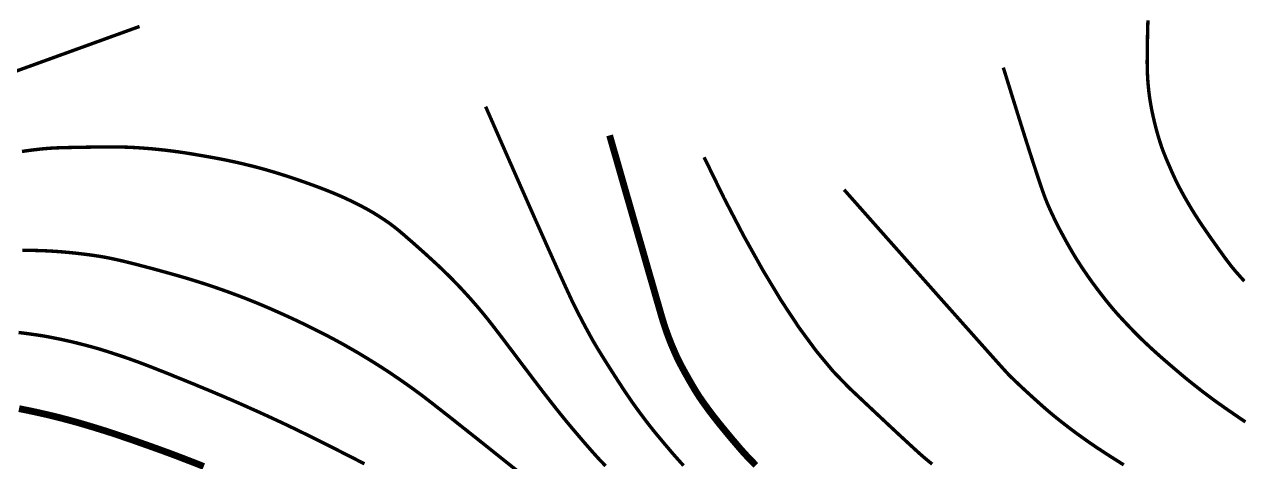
# Model space of a CAD drawing. Extents: x 36524600 to 36525730, y 2746759 to 2747713.
# Drawn here: x 36525101.71 to 36525128.47, y 2747574.42 to 2747584.04 of the extents above; entities that cross this region are included whole.
import ezdxf

# ---------------------------------------------------------------- set-up
doc = ezdxf.new("R2010")
doc.units = 0
doc.header["$LTSCALE"] = 1000
doc.header["$MEASUREMENT"] = 0
doc.layers.add('DGX', color=251, linetype='Continuous')

# ---------------------------------------------------------------- blocks, each defined once
blk = doc.blocks.new('dxt')
at = {"layer": 'DGX', "color": 253, "linetype": 'Continuous', "flags": 128}
for points, const_width in [([(36525126.411, 2747584.128), (36525126.407, 2747584.044), (36525126.404, 2747583.953), (36525126.402, 2747583.858), (36525126.4, 2747583.756), (36525126.398, 2747583.649), (36525126.396, 2747583.544), (36525126.395, 2747583.447), (36525126.394, 2747583.358), (36525126.394, 2747583.277), (36525126.393, 2747583.205), (36525126.394, 2747583.141), (36525126.394, 2747583.085), (36525126.395, 2747583.038), (36525126.397, 2747582.995), (36525126.398, 2747582.952), (36525126.401, 2747582.909), (36525126.403, 2747582.866), (36525126.406, 2747582.823), (36525126.409, 2747582.779), (36525126.412, 2747582.736), (36525126.416, 2747582.693), (36525126.42, 2747582.65), (36525126.425, 2747582.608), (36525126.429, 2747582.565), (36525126.435, 2747582.522), (36525126.44, 2747582.479), (36525126.446, 2747582.436), (36525126.452, 2747582.394), (36525126.459, 2747582.351), (36525126.466, 2747582.308), (36525126.473, 2747582.264), (36525126.482, 2747582.219), (36525126.49, 2747582.173), (36525126.5, 2747582.126), (36525126.51, 2747582.078), (36525126.52, 2747582.03), (36525126.532, 2747581.98), (36525126.543, 2747581.931), (36525126.554, 2747581.883), (36525126.566, 2747581.837), (36525126.577, 2747581.792), (36525126.588, 2747581.749), (36525126.599, 2747581.707), (36525126.61, 2747581.667), (36525126.621, 2747581.629), (36525126.632, 2747581.591), (36525126.643, 2747581.554), (36525126.654, 2747581.516), (36525126.666, 2747581.479), (36525126.678, 2747581.442), (36525126.69, 2747581.405), (36525126.702, 2747581.367), (36525126.715, 2747581.33), (36525126.729, 2747581.291), (36525126.745, 2747581.248), (36525126.764, 2747581.2), (36525126.785, 2747581.148), (36525126.808, 2747581.091), (36525126.834, 2747581.03), (36525126.862, 2747580.965), (36525126.892, 2747580.896), (36525126.922, 2747580.826), (36525126.951, 2747580.761), (36525126.979, 2747580.701), (36525127.004, 2747580.646), (36525127.028, 2747580.595), (36525127.051, 2747580.549), (36525127.072, 2747580.507), (36525127.091, 2747580.47), (36525127.109, 2747580.435), (36525127.127, 2747580.401), (36525127.146, 2747580.366), (36525127.165, 2747580.332), (36525127.184, 2747580.297), (36525127.203, 2747580.263), (36525127.222, 2747580.229), (36525127.242, 2747580.195), (36525127.261, 2747580.161), (36525127.281, 2747580.127), (36525127.301, 2747580.093), (36525127.321, 2747580.059), (36525127.341, 2747580.025), (36525127.361, 2747579.992), (36525127.381, 2747579.958), (36525127.402, 2747579.925), (36525127.423, 2747579.891), (36525127.443, 2747579.858), (36525127.464, 2747579.825), (36525127.486, 2747579.792), (36525127.507, 2747579.759), (36525127.528, 2747579.726), (36525127.55, 2747579.693), (36525127.572, 2747579.66), (36525127.596, 2747579.625), (36525127.625, 2747579.582), (36525127.658, 2747579.533), (36525127.697, 2747579.477), (36525127.74, 2747579.415), (36525127.788, 2747579.346), (36525127.841, 2747579.271), (36525127.899, 2747579.189), (36525127.957, 2747579.107), (36525128.011, 2747579.032), (36525128.061, 2747578.963), (36525128.106, 2747578.9), (36525128.148, 2747578.844), (36525128.185, 2747578.795), (36525128.218, 2747578.752), (36525128.247, 2747578.715), (36525128.275, 2747578.68), (36525128.308, 2747578.641), (36525128.344, 2747578.598), (36525128.385, 2747578.552), (36525128.429, 2747578.502), (36525128.477, 2747578.448), (36525128.529, 2747578.391)], 0.075), ([(36525114.577, 2747581.596), (36525114.843, 2747580.668), (36525115.075, 2747579.859), (36525115.274, 2747579.169), (36525115.438, 2747578.597), (36525115.568, 2747578.145), (36525115.664, 2747577.811), (36525115.726, 2747577.597), (36525115.755, 2747577.501), (36525115.766, 2747577.465), (36525115.778, 2747577.428), (36525115.79, 2747577.392), (36525115.802, 2747577.356), (36525115.814, 2747577.32), (36525115.827, 2747577.284), (36525115.84, 2747577.249), (36525115.853, 2747577.213), (36525115.866, 2747577.177), (36525115.879, 2747577.142), (36525115.893, 2747577.106), (36525115.907, 2747577.071), (36525115.921, 2747577.035), (36525115.935, 2747577), (36525115.95, 2747576.965), (36525115.965, 2747576.93), (36525115.98, 2747576.895), (36525115.995, 2747576.86), (36525116.01, 2747576.825), (36525116.026, 2747576.791), (36525116.041, 2747576.756), (36525116.057, 2747576.721), (36525116.074, 2747576.687), (36525116.09, 2747576.653), (36525116.108, 2747576.617), (36525116.128, 2747576.576), (36525116.152, 2747576.532), (36525116.177, 2747576.484), (36525116.206, 2747576.432), (36525116.237, 2747576.376), (36525116.271, 2747576.315), (36525116.307, 2747576.251), (36525116.344, 2747576.187), (36525116.378, 2747576.128), (36525116.411, 2747576.072), (36525116.441, 2747576.021), (36525116.469, 2747575.975), (36525116.496, 2747575.932), (36525116.52, 2747575.894), (36525116.542, 2747575.86), (36525116.564, 2747575.827), (36525116.589, 2747575.792), (36525116.615, 2747575.753), (36525116.644, 2747575.712), (36525116.675, 2747575.669), (36525116.709, 2747575.623), (36525116.744, 2747575.574), (36525116.782, 2747575.523), (36525116.823, 2747575.469), (36525116.867, 2747575.411), (36525116.915, 2747575.351), (36525116.966, 2747575.286), (36525117.02, 2747575.219), (36525117.078, 2747575.148), (36525117.139, 2747575.073), (36525117.204, 2747574.995), (36525117.268, 2747574.918), (36525117.329, 2747574.847), (36525117.385, 2747574.781), (36525117.438, 2747574.719), (36525117.487, 2747574.663), (36525117.532, 2747574.613), (36525117.574, 2747574.567), (36525117.611, 2747574.527), (36525117.647, 2747574.49), (36525117.683, 2747574.452), (36525117.719, 2747574.415), (36525117.755, 2747574.378), (36525117.791, 2747574.342)], 0.15), ([(36525101.222, 2747582.897), (36525102.636, 2747583.409), (36525104.244, 2747583.991)], 0.075), ([(36525123.231, 2747583.087), (36525123.419, 2747582.48), (36525123.587, 2747581.941), (36525123.735, 2747581.47), (36525123.864, 2747581.068), (36525123.973, 2747580.734), (36525124.062, 2747580.469), (36525124.131, 2747580.272), (36525124.181, 2747580.143), (36525124.221, 2747580.049), (36525124.262, 2747579.956), (36525124.305, 2747579.863), (36525124.349, 2747579.771), (36525124.394, 2747579.679), (36525124.44, 2747579.587), (36525124.487, 2747579.497), (36525124.536, 2747579.407), (36525124.583, 2747579.32), (36525124.628, 2747579.238), (36525124.671, 2747579.163), (36525124.71, 2747579.094), (36525124.747, 2747579.03), (36525124.781, 2747578.972), (36525124.813, 2747578.92), (36525124.841, 2747578.874), (36525124.869, 2747578.831), (36525124.897, 2747578.787), (36525124.925, 2747578.745), (36525124.953, 2747578.702), (36525124.981, 2747578.659), (36525125.01, 2747578.617), (36525125.039, 2747578.574), (36525125.068, 2747578.532), (36525125.097, 2747578.49), (36525125.127, 2747578.447), (36525125.159, 2747578.403), (36525125.19, 2747578.359), (36525125.223, 2747578.315), (36525125.256, 2747578.27), (36525125.29, 2747578.224), (36525125.325, 2747578.178), (36525125.36, 2747578.132), (36525125.396, 2747578.086), (36525125.431, 2747578.041), (36525125.466, 2747577.996), (36525125.501, 2747577.952), (36525125.536, 2747577.909), (36525125.571, 2747577.866), (36525125.606, 2747577.823), (36525125.643, 2747577.779), (36525125.686, 2747577.73), (36525125.733, 2747577.676), (36525125.786, 2747577.618), (36525125.844, 2747577.555), (36525125.907, 2747577.488), (36525125.975, 2747577.416), (36525126.048, 2747577.339), (36525126.125, 2747577.259), (36525126.206, 2747577.178), (36525126.291, 2747577.095), (36525126.38, 2747577.011), (36525126.472, 2747576.925), (36525126.568, 2747576.837), (36525126.668, 2747576.748), (36525126.771, 2747576.658), (36525126.873, 2747576.57), (36525126.968, 2747576.488), (36525127.057, 2747576.413), (36525127.138, 2747576.344), (36525127.213, 2747576.282), (36525127.28, 2747576.226), (36525127.342, 2747576.176), (36525127.396, 2747576.133), (36525127.447, 2747576.093), (36525127.498, 2747576.053), (36525127.549, 2747576.013), (36525127.6, 2747575.973), (36525127.651, 2747575.934), (36525127.703, 2747575.895), (36525127.755, 2747575.856), (36525127.807, 2747575.817), (36525127.862, 2747575.776), (36525127.924, 2747575.731), (36525127.994, 2747575.682), (36525128.071, 2747575.628), (36525128.154, 2747575.569), (36525128.245, 2747575.507), (36525128.342, 2747575.44), (36525128.447, 2747575.368), (36525128.552, 2747575.297)], 0.075), ([(36525116.201, 2747574.337), (36525116.119, 2747574.428), (36525116.037, 2747574.52), (36525115.956, 2747574.612), (36525115.877, 2747574.706), (36525115.8, 2747574.796), (36525115.728, 2747574.882), (36525115.661, 2747574.962), (36525115.599, 2747575.037), (36525115.542, 2747575.107), (36525115.491, 2747575.171), (36525115.444, 2747575.23), (36525115.403, 2747575.284), (36525115.364, 2747575.335), (36525115.325, 2747575.386), (36525115.287, 2747575.437), (36525115.249, 2747575.488), (36525115.212, 2747575.539), (36525115.175, 2747575.589), (36525115.138, 2747575.64), (36525115.102, 2747575.691), (36525115.063, 2747575.746), (36525115.02, 2747575.809), (36525114.972, 2747575.88), (36525114.919, 2747575.959), (36525114.861, 2747576.046), (36525114.799, 2747576.141), (36525114.732, 2747576.244), (36525114.661, 2747576.355), (36525114.589, 2747576.467), (36525114.523, 2747576.572), (36525114.461, 2747576.67), (36525114.404, 2747576.761), (36525114.353, 2747576.844), (36525114.306, 2747576.921), (36525114.264, 2747576.991), (36525114.227, 2747577.054), (36525114.191, 2747577.117), (36525114.152, 2747577.188), (36525114.109, 2747577.267), (36525114.062, 2747577.353), (36525114.011, 2747577.448), (36525113.958, 2747577.55), (36525113.9, 2747577.66), (36525113.839, 2747577.778), (36525113.753, 2747577.954), (36525113.621, 2747578.239), (36525113.442, 2747578.632), (36525113.217, 2747579.134), (36525112.945, 2747579.745), (36525112.627, 2747580.464), (36525112.263, 2747581.291), (36525111.852, 2747582.228)], 0.075), ([(36525114.489, 2747574.328), (36525114.422, 2747574.398), (36525114.361, 2747574.461), (36525114.308, 2747574.519), (36525114.255, 2747574.577), (36525114.197, 2747574.642), (36525114.133, 2747574.715), (36525114.063, 2747574.795), (36525113.988, 2747574.882), (36525113.907, 2747574.977), (36525113.82, 2747575.079), (36525113.728, 2747575.188), (36525113.629, 2747575.307), (36525113.524, 2747575.436), (36525113.411, 2747575.577), (36525113.292, 2747575.728), (36525113.165, 2747575.891), (36525113.032, 2747576.064), (36525112.891, 2747576.249), (36525112.744, 2747576.444), (36525112.599, 2747576.636), (36525112.468, 2747576.81), (36525112.35, 2747576.966), (36525112.245, 2747577.105), (36525112.154, 2747577.225), (36525112.075, 2747577.327), (36525112.01, 2747577.412), (36525111.958, 2747577.478), (36525111.913, 2747577.536), (36525111.867, 2747577.593), (36525111.821, 2747577.65), (36525111.774, 2747577.707), (36525111.727, 2747577.763), (36525111.68, 2747577.819), (36525111.632, 2747577.875), (36525111.584, 2747577.93), (36525111.536, 2747577.985), (36525111.487, 2747578.04), (36525111.438, 2747578.094), (36525111.388, 2747578.148), (36525111.339, 2747578.202), (36525111.289, 2747578.255), (36525111.238, 2747578.309), (36525111.187, 2747578.361), (36525111.136, 2747578.414), (36525111.084, 2747578.466), (36525111.033, 2747578.518), (36525110.98, 2747578.569), (36525110.928, 2747578.62), (36525110.875, 2747578.671), (36525110.822, 2747578.722), (36525110.768, 2747578.772), (36525110.714, 2747578.822), (36525110.659, 2747578.872), (36525110.603, 2747578.923), (36525110.547, 2747578.975), (36525110.489, 2747579.027), (36525110.431, 2747579.079), (36525110.372, 2747579.131), (36525110.312, 2747579.184), (36525110.254, 2747579.236), (36525110.2, 2747579.283), (36525110.15, 2747579.326), (36525110.105, 2747579.365), (36525110.065, 2747579.401), (36525110.028, 2747579.432), (36525109.996, 2747579.459), (36525109.968, 2747579.483), (36525109.943, 2747579.504), (36525109.917, 2747579.525), (36525109.891, 2747579.546), (36525109.865, 2747579.566), (36525109.839, 2747579.587), (36525109.813, 2747579.607), (36525109.787, 2747579.627), (36525109.76, 2747579.647), (36525109.731, 2747579.668), (36525109.699, 2747579.691), (36525109.663, 2747579.715), (36525109.624, 2747579.742), (36525109.58, 2747579.77), (36525109.533, 2747579.801), (36525109.483, 2747579.833), (36525109.428, 2747579.867), (36525109.37, 2747579.903), (36525109.307, 2747579.939), (36525109.24, 2747579.977), (36525109.169, 2747580.015), (36525109.094, 2747580.055), (36525109.014, 2747580.095), (36525108.93, 2747580.137), (36525108.842, 2747580.179), (36525108.749, 2747580.223), (36525108.649, 2747580.267), (36525108.542, 2747580.313), (36525108.428, 2747580.359), (36525108.308, 2747580.407), (36525108.18, 2747580.456), (36525108.047, 2747580.505), (36525107.906, 2747580.556), (36525107.763, 2747580.606), (36525107.624, 2747580.654), (36525107.488, 2747580.699), (36525107.354, 2747580.741), (36525107.224, 2747580.782), (36525107.096, 2747580.819), (36525106.972, 2747580.855), (36525106.851, 2747580.888), (36525106.731, 2747580.919), (36525106.612, 2747580.948), (36525106.493, 2747580.977), (36525106.375, 2747581.004), (36525106.258, 2747581.029), (36525106.141, 2747581.054), (36525106.024, 2747581.077), (36525105.908, 2747581.099), (36525105.795, 2747581.119), (36525105.688, 2747581.138), (36525105.587, 2747581.156), (36525105.491, 2747581.172), (36525105.402, 2747581.187), (36525105.318, 2747581.201), (36525105.24, 2747581.213), (36525105.167, 2747581.224), (36525105.098, 2747581.234), (36525105.028, 2747581.243), (36525104.959, 2747581.253), (36525104.889, 2747581.261), (36525104.819, 2747581.27), (36525104.75, 2747581.277), (36525104.68, 2747581.285), (36525104.61, 2747581.292), (36525104.54, 2747581.299), (36525104.471, 2747581.305), (36525104.401, 2747581.311), (36525104.331, 2747581.316), (36525104.261, 2747581.321), (36525104.191, 2747581.326), (36525104.121, 2747581.33), (36525104.051, 2747581.334), (36525103.974, 2747581.337), (36525103.886, 2747581.339), (36525103.786, 2747581.341), (36525103.673, 2747581.342), (36525103.548, 2747581.342), (36525103.411, 2747581.341), (36525103.261, 2747581.34), (36525103.099, 2747581.337), (36525102.94, 2747581.335), (36525102.795, 2747581.332), (36525102.667, 2747581.329), (36525102.553, 2747581.326), (36525102.456, 2747581.323), (36525102.374, 2747581.32), (36525102.308, 2747581.316), (36525102.257, 2747581.313), (36525102.215, 2747581.309), (36525102.172, 2747581.306), (36525102.129, 2747581.302), (36525102.086, 2747581.297), (36525102.044, 2747581.293), (36525102.001, 2747581.288), (36525101.958, 2747581.283), (36525101.916, 2747581.278), (36525101.873, 2747581.273), (36525101.83, 2747581.267), (36525101.788, 2747581.262), (36525101.745, 2747581.256), (36525101.703, 2747581.249), (36525101.66, 2747581.243)], 0.075), ([(36525121.667, 2747574.369), (36525121.616, 2747574.41), (36525121.566, 2747574.451), (36525121.516, 2747574.493), (36525121.466, 2747574.535), (36525121.398, 2747574.595), (36525121.291, 2747574.692), (36525121.146, 2747574.825), (36525120.963, 2747574.994), (36525120.742, 2747575.2), (36525120.483, 2747575.443), (36525120.186, 2747575.722), (36525119.851, 2747576.037), (36525119.491, 2747576.408), (36525119.12, 2747576.855), (36525118.737, 2747577.376), (36525118.343, 2747577.973), (36525117.938, 2747578.646), (36525117.521, 2747579.393), (36525117.093, 2747580.216), (36525116.654, 2747581.115)], 0.075), ([(36525119.731, 2747580.402), (36525120.544, 2747579.484), (36525121.254, 2747578.684), (36525121.86, 2747578.001), (36525122.364, 2747577.435), (36525122.764, 2747576.986), (36525123.061, 2747576.653), (36525123.254, 2747576.438), (36525123.345, 2747576.34), (36525123.387, 2747576.298), (36525123.434, 2747576.252), (36525123.486, 2747576.202), (36525123.544, 2747576.147), (36525123.607, 2747576.087), (36525123.675, 2747576.023), (36525123.749, 2747575.955), (36525123.828, 2747575.883), (36525123.908, 2747575.81), (36525123.983, 2747575.743), (36525124.052, 2747575.681), (36525124.117, 2747575.623), (36525124.177, 2747575.571), (36525124.233, 2747575.523), (36525124.283, 2747575.481), (36525124.328, 2747575.443), (36525124.371, 2747575.408), (36525124.415, 2747575.373), (36525124.458, 2747575.339), (36525124.501, 2747575.304), (36525124.545, 2747575.27), (36525124.589, 2747575.236), (36525124.633, 2747575.202), (36525124.677, 2747575.168), (36525124.721, 2747575.135), (36525124.766, 2747575.101), (36525124.81, 2747575.068), (36525124.855, 2747575.035), (36525124.9, 2747575.003), (36525124.945, 2747574.97), (36525124.99, 2747574.938), (36525125.035, 2747574.906), (36525125.08, 2747574.874), (36525125.126, 2747574.842), (36525125.172, 2747574.811), (36525125.218, 2747574.779), (36525125.263, 2747574.748), (36525125.31, 2747574.717), (36525125.356, 2747574.687), (36525125.402, 2747574.656), (36525125.452, 2747574.624), (36525125.507, 2747574.588), (36525125.569, 2747574.548), (36525125.637, 2747574.505), (36525125.711, 2747574.458), (36525125.792, 2747574.407), (36525125.878, 2747574.352)], 0.075), ([(36525112.615, 2747574.168), (36525112.267, 2747574.445), (36525111.925, 2747574.719), (36525111.616, 2747574.965), (36525111.341, 2747575.183), (36525111.101, 2747575.374), (36525110.894, 2747575.536), (36525110.722, 2747575.671), (36525110.584, 2747575.778), (36525110.48, 2747575.858), (36525110.393, 2747575.923), (36525110.306, 2747575.987), (36525110.218, 2747576.051), (36525110.129, 2747576.114), (36525110.04, 2747576.177), (36525109.951, 2747576.239), (36525109.861, 2747576.3), (36525109.771, 2747576.361), (36525109.681, 2747576.421), (36525109.59, 2747576.48), (36525109.498, 2747576.539), (36525109.406, 2747576.597), (36525109.314, 2747576.654), (36525109.221, 2747576.711), (36525109.128, 2747576.767), (36525109.035, 2747576.823), (36525108.941, 2747576.877), (36525108.846, 2747576.931), (36525108.752, 2747576.985), (36525108.657, 2747577.038), (36525108.561, 2747577.09), (36525108.466, 2747577.141), (36525108.369, 2747577.192), (36525108.273, 2747577.242), (36525108.175, 2747577.291), (36525108.076, 2747577.341), (36525107.975, 2747577.391), (36525107.872, 2747577.441), (36525107.767, 2747577.491), (36525107.66, 2747577.542), (36525107.552, 2747577.592), (36525107.441, 2747577.643), (36525107.331, 2747577.692), (36525107.224, 2747577.74), (36525107.119, 2747577.786), (36525107.017, 2747577.83), (36525106.918, 2747577.872), (36525106.821, 2747577.913), (36525106.726, 2747577.951), (36525106.634, 2747577.988), (36525106.544, 2747578.023), (36525106.453, 2747578.058), (36525106.362, 2747578.092), (36525106.271, 2747578.126), (36525106.179, 2747578.159), (36525106.087, 2747578.192), (36525105.996, 2747578.224), (36525105.904, 2747578.256), (36525105.811, 2747578.287), (36525105.719, 2747578.318), (36525105.626, 2747578.348), (36525105.534, 2747578.377), (36525105.441, 2747578.406), (36525105.348, 2747578.435), (36525105.254, 2747578.463), (36525105.161, 2747578.49), (36525105.068, 2747578.517), (36525104.975, 2747578.543), (36525104.883, 2747578.569), (36525104.792, 2747578.594), (36525104.702, 2747578.619), (36525104.612, 2747578.644), (36525104.523, 2747578.668), (36525104.434, 2747578.691), (36525104.348, 2747578.714), (36525104.267, 2747578.735), (36525104.19, 2747578.755), (36525104.119, 2747578.773), (36525104.052, 2747578.79), (36525103.99, 2747578.806), (36525103.932, 2747578.82), (36525103.879, 2747578.833), (36525103.829, 2747578.844), (36525103.778, 2747578.856), (36525103.728, 2747578.867), (36525103.677, 2747578.878), (36525103.626, 2747578.889), (36525103.576, 2747578.899), (36525103.525, 2747578.909), (36525103.474, 2747578.919), (36525103.42, 2747578.929), (36525103.359, 2747578.939), (36525103.292, 2747578.949), (36525103.218, 2747578.96), (36525103.138, 2747578.971), (36525103.051, 2747578.982), (36525102.958, 2747578.993), (36525102.858, 2747579.005), (36525102.755, 2747579.016), (36525102.652, 2747579.026), (36525102.549, 2747579.035), (36525102.446, 2747579.043), (36525102.342, 2747579.05), (36525102.239, 2747579.056), (36525102.135, 2747579.061), (36525102.032, 2747579.064), (36525101.931, 2747579.067), (36525101.837, 2747579.069), (36525101.75, 2747579.071), (36525101.669, 2747579.072)], 0.075), ([(36525109.188, 2747574.375), (36525109.033, 2747574.455), (36525108.873, 2747574.537), (36525108.708, 2747574.621), (36525108.538, 2747574.707), (36525108.371, 2747574.791), (36525108.212, 2747574.87), (36525108.063, 2747574.945), (36525107.924, 2747575.014), (36525107.794, 2747575.078), (36525107.673, 2747575.137), (36525107.562, 2747575.19), (36525107.46, 2747575.239), (36525107.362, 2747575.285), (36525107.265, 2747575.33), (36525107.167, 2747575.376), (36525107.069, 2747575.421), (36525106.972, 2747575.465), (36525106.874, 2747575.51), (36525106.775, 2747575.554), (36525106.677, 2747575.598), (36525106.579, 2747575.642), (36525106.48, 2747575.686), (36525106.382, 2747575.729), (36525106.283, 2747575.772), (36525106.184, 2747575.814), (36525106.086, 2747575.857), (36525105.986, 2747575.899), (36525105.887, 2747575.941), (36525105.785, 2747575.984), (36525105.675, 2747576.029), (36525105.559, 2747576.077), (36525105.437, 2747576.128), (36525105.307, 2747576.181), (36525105.171, 2747576.236), (36525105.028, 2747576.294), (36525104.878, 2747576.355), (36525104.729, 2747576.414), (36525104.587, 2747576.47), (36525104.452, 2747576.523), (36525104.324, 2747576.572), (36525104.204, 2747576.617), (36525104.09, 2747576.658), (36525103.984, 2747576.696), (36525103.885, 2747576.73), (36525103.793, 2747576.761), (36525103.706, 2747576.789), (36525103.626, 2747576.816), (36525103.551, 2747576.84), (36525103.482, 2747576.862), (36525103.419, 2747576.881), (36525103.362, 2747576.899), (36525103.311, 2747576.914), (36525103.262, 2747576.927), (36525103.214, 2747576.941), (36525103.165, 2747576.954), (36525103.117, 2747576.967), (36525103.068, 2747576.98), (36525103.02, 2747576.993), (36525102.971, 2747577.005), (36525102.922, 2747577.018), (36525102.873, 2747577.03), (36525102.825, 2747577.042), (36525102.776, 2747577.053), (36525102.727, 2747577.065), (36525102.678, 2747577.076), (36525102.629, 2747577.087), (36525102.58, 2747577.098), (36525102.53, 2747577.109), (36525102.481, 2747577.119), (36525102.432, 2747577.129), (36525102.383, 2747577.139), (36525102.334, 2747577.149), (36525102.284, 2747577.158), (36525102.235, 2747577.168), (36525102.185, 2747577.177), (36525102.136, 2747577.186), (36525102.079, 2747577.195), (36525102.009, 2747577.206), (36525101.924, 2747577.218), (36525101.826, 2747577.232), (36525101.713, 2747577.247), (36525101.586, 2747577.263)], 0.075), ([(36525105.655, 2747574.317), (36525105.459, 2747574.395), (36525105.268, 2747574.469), (36525105.083, 2747574.54), (36525104.903, 2747574.608), (36525104.728, 2747574.672), (36525104.558, 2747574.733), (36525104.396, 2747574.791), (36525104.243, 2747574.845), (36525104.099, 2747574.896), (36525103.965, 2747574.942), (36525103.839, 2747574.985), (36525103.723, 2747575.024), (36525103.615, 2747575.06), (36525103.517, 2747575.091), (36525103.423, 2747575.121), (36525103.329, 2747575.15), (36525103.235, 2747575.179), (36525103.141, 2747575.207), (36525103.047, 2747575.235), (36525102.953, 2747575.263), (36525102.858, 2747575.29), (36525102.764, 2747575.316), (36525102.669, 2747575.342), (36525102.574, 2747575.367), (36525102.479, 2747575.392), (36525102.383, 2747575.416), (36525102.288, 2747575.439), (36525102.192, 2747575.462), (36525102.097, 2747575.483), (36525102.001, 2747575.505), (36525101.908, 2747575.525), (36525101.821, 2747575.543), (36525101.74, 2747575.56), (36525101.664, 2747575.575), (36525101.595, 2747575.589)], 0.15)]:
    blk.add_lwpolyline(points, dxfattribs=dict(at, const_width=const_width))

msp = doc.modelspace()

# ---------------------------------------------------------------- block references
msp.add_blockref('dxt', (0, 0))

doc.saveas('drawing.dxf')
